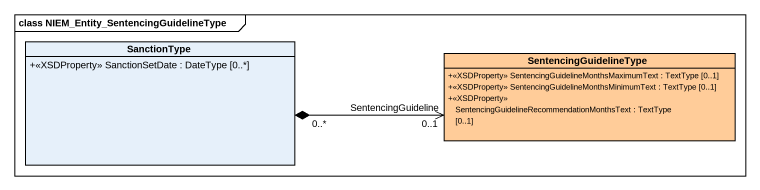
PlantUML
@startuml
mainframe class NIEM_Entity_SentencingGuidelineType
hide circle
hide empty members
skinparam classAttributeIconSize 0
class SanctionType {
  +<<XSDProperty>> SanctionSetDate : DateType [0..*]
}
class SentencingGuidelineType #FFCC99 {
  +<<XSDProperty>> SentencingGuidelineMonthsMaximumText : TextType [0..1]
  +<<XSDProperty>> SentencingGuidelineMonthsMinimumText : TextType [0..1]
  +<<XSDProperty>> SentencingGuidelineRecommendationMonthsText : TextType [0..1]
}
SanctionType "0..*" *-right-> "SentencingGuideline\n0..1" SentencingGuidelineType
@enduml
